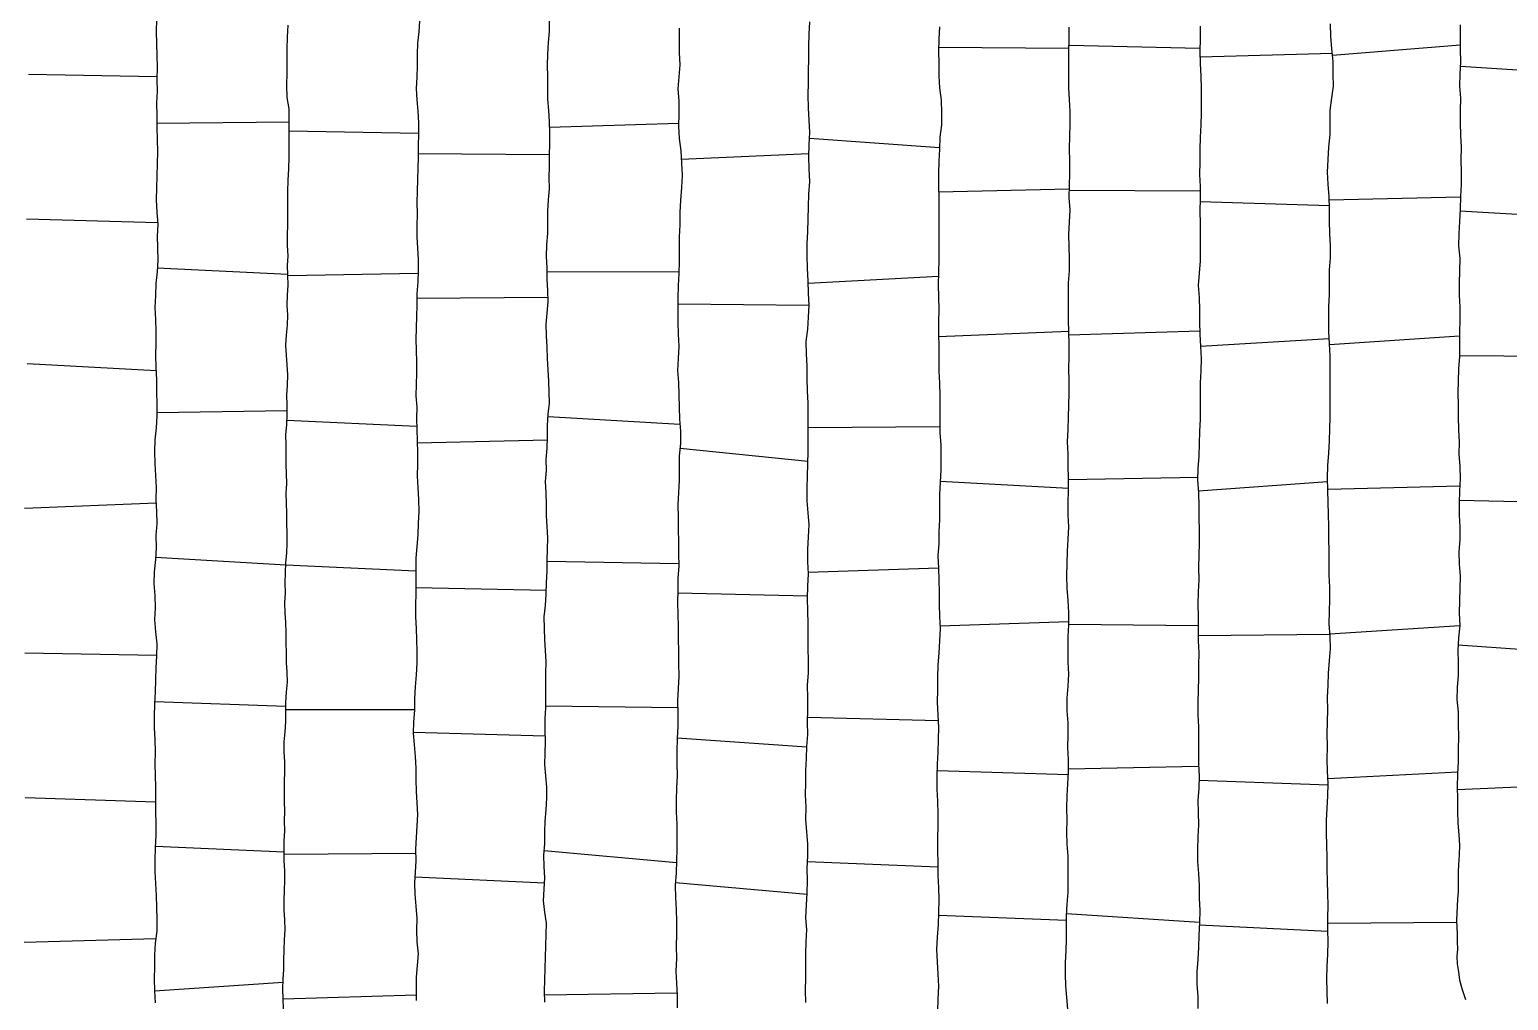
# Model space of a CAD drawing. Extents: x 703186 to 703989, y 1560402 to 1561368.
# Drawn here: x 703442.6 to 703493.7, y 1560864.2 to 1560897.7 of the extents above; entities that cross this region are included whole.
import ezdxf

# ---------------------------------------------------------------- set-up
doc = ezdxf.new("R2010")
doc.units = 0
doc.layers.add('10124_2002_REAL', color=30, linetype='Continuous')
doc.layers.add('AGROCAD PLL', color=7, linetype='Continuous')

msp = doc.modelspace()

# ---------------------------------------------------------------- linework, layer by layer
at = {"layer": '10124_2002_REAL'}
for points in [[(703447.0004, 1560898.0216), (703446.9881, 1560897.6093), (703446.9998, 1560897.1873), (703447.0132, 1560896.7859), (703447.0179, 1560896.3675), (703447.0073, 1560895.9557), (703447.0151, 1560895.5525), (703447.0021, 1560895.1306), (703447.0102, 1560894.7092), (703447.0141, 1560894.2955), (703447.0212, 1560893.883), (703447.0269, 1560893.4536), (703447.0214, 1560893.0423), (703447.0102, 1560892.6229), (703446.995, 1560892.2068), (703446.9828, 1560891.7969), (703447.0134, 1560891.3762), (703447.0395, 1560890.9518), (703447.0181, 1560890.5467), (703447.03, 1560890.1398), (703447.0386, 1560889.7157), (703447.0188, 1560889.3091), (703446.9711, 1560888.9073), (703446.9635, 1560888.4977), (703446.9441, 1560888.0786), (703446.9608, 1560887.6616), (703446.971, 1560887.2566), (703446.9713, 1560886.8434), (703446.9629, 1560886.4179), (703446.98, 1560886.0046), (703447.001, 1560885.5834), (703446.9966, 1560885.17), (703447.0078, 1560884.7525), (703447.014, 1560884.3298), (703446.9903, 1560883.9255), (703446.9423, 1560883.5075), (703446.9279, 1560883.1054), (703446.9361, 1560882.6987), (703446.9625, 1560882.2831), (703446.982, 1560881.8701), (703446.9766, 1560881.4548), (703447.0032, 1560881.0262), (703447.0082, 1560880.6174), (703446.9797, 1560880.2042), (703446.9874, 1560879.785), (703446.9633, 1560879.3767), (703446.9129, 1560878.9493), (703446.9091, 1560878.5449), (703446.945, 1560878.1366), (703446.947, 1560877.712), (703446.9305, 1560877.2999), (703446.961, 1560876.8785), (703447.0079, 1560876.4618), (703446.9991, 1560876.0438), (703446.9771, 1560875.6346), (703446.9682, 1560875.2244), (703446.9465, 1560874.8146), (703446.9319, 1560874.391), (703446.921, 1560873.9736), (703446.9206, 1560873.5708), (703446.941, 1560873.1618), (703446.9494, 1560872.7355), (703446.9353, 1560872.327), (703446.9504, 1560871.925), (703446.9625, 1560871.5126), (703446.9646, 1560871.0912), (703446.9618, 1560870.67), (703446.9719, 1560870.2669), (703446.975, 1560869.8554), (703446.9568, 1560869.4249), (703446.9457, 1560869.0145), (703446.9451, 1560868.6005), (703446.9668, 1560868.1926), (703446.9825, 1560867.7785), (703446.9976, 1560867.3674), (703447.0076, 1560866.9557), (703447.0059, 1560866.547), (703446.9556, 1560866.1312), (703446.9243, 1560865.7214), (703446.9306, 1560865.3099), (703446.9152, 1560864.899), (703446.925, 1560864.4882), (703446.9527, 1560864.0729)], [(703451.3832, 1560863.87), (703451.3691, 1560864.2101), (703451.359, 1560864.5442), (703451.3729, 1560864.8855), (703451.395, 1560865.225), (703451.3995, 1560865.547), (703451.4016, 1560865.8983), (703451.4154, 1560866.2481), (703451.4423, 1560866.5903), (703451.4287, 1560866.9343), (703451.408, 1560867.2749), (703451.4018, 1560867.612), (703451.4163, 1560867.9509), (703451.428, 1560868.2914), (703451.4298, 1560868.6339), (703451.4078, 1560868.9814), (703451.4056, 1560869.3269), (703451.4023, 1560869.6697), (703451.4285, 1560870.0122), (703451.4232, 1560870.3556), (703451.4313, 1560870.6844), (703451.4202, 1560871.0185), (703451.4164, 1560871.3653), (703451.4129, 1560871.7083), (703451.4312, 1560872.0482), (703451.4284, 1560872.3958), (703451.4103, 1560872.7368), (703451.4046, 1560873.0808), (703451.4361, 1560873.4289), (703451.4637, 1560873.7752), (703451.4678, 1560874.1102), (703451.4679, 1560874.4466), (703451.4916, 1560874.798), (703451.5228, 1560875.138), (703451.5068, 1560875.4846), (703451.4847, 1560875.8213), (703451.488, 1560876.1574), (703451.4787, 1560876.5062), (703451.4815, 1560876.856), (703451.4654, 1560877.1998), (703451.4421, 1560877.538), (703451.4312, 1560877.8816), (703451.4539, 1560878.2338), (703451.4419, 1560878.5752), (703451.4495, 1560878.9209), (703451.4655, 1560879.259), (703451.4934, 1560879.5989), (703451.5088, 1560879.9439), (703451.5154, 1560880.2847), (703451.5006, 1560880.6213), (703451.4939, 1560880.9733), (703451.488, 1560881.3218), (703451.4746, 1560881.668), (703451.4938, 1560882.0056), (703451.4891, 1560882.333), (703451.4734, 1560882.6735), (703451.475, 1560883.0159), (703451.4736, 1560883.3459), (703451.4639, 1560883.6869), (703451.4964, 1560884.0366), (703451.5121, 1560884.3805), (703451.5123, 1560884.7167), (703451.501, 1560885.0522), (703451.5181, 1560885.3997), (703451.5292, 1560885.7544), (703451.5109, 1560886.1009), (703451.4839, 1560886.4385), (703451.4642, 1560886.7846), (703451.4902, 1560887.1304), (703451.526, 1560887.4711), (703451.5327, 1560887.8129), (703451.5068, 1560888.1523), (703451.5252, 1560888.5092), (703451.5394, 1560888.8562), (703451.5336, 1560889.1947), (703451.5203, 1560889.5274), (703451.5451, 1560889.8648), (703451.5253, 1560890.222), (703451.5209, 1560890.5728), (703451.5372, 1560890.9418), (703451.5345, 1560891.3167), (703451.5345, 1560891.6878), (703451.5314, 1560892.0814), (703451.5497, 1560892.4788), (703451.5701, 1560892.872), (703451.575, 1560893.2745), (703451.5787, 1560893.6848), (703451.5748, 1560894.0943), (703451.5822, 1560894.5185), (703451.5759, 1560894.9344), (703451.5095, 1560895.3365), (703451.5023, 1560895.763), (703451.5125, 1560896.1757), (703451.5156, 1560896.5842), (703451.5146, 1560897.0032), (703451.5257, 1560897.4115), (703451.5507, 1560897.8255)], [(703456.084, 1560897.982), (703456.0536, 1560897.603), (703456.0097, 1560897.2111), (703456.0055, 1560896.8259), (703456.0031, 1560896.4208), (703455.994, 1560896.028), (703455.9649, 1560895.6401), (703455.9922, 1560895.2513), (703456.027, 1560894.8556), (703456.051, 1560894.4597), (703456.0414, 1560894.0632), (703456.0376, 1560893.6695), (703456.035, 1560893.2711), (703456.0248, 1560892.8858), (703456.0087, 1560892.4958), (703455.9978, 1560892.1028), (703455.9924, 1560891.7082), (703456.0061, 1560891.3063), (703455.9899, 1560890.9085), (703455.9883, 1560890.5212), (703456.0084, 1560890.1343), (703456.0356, 1560889.7376), (703456.0353, 1560889.3474), (703456.0181, 1560888.9624), (703455.9866, 1560888.5574), (703455.9902, 1560888.1607), (703455.9766, 1560887.766), (703455.9601, 1560887.3723), (703455.957, 1560886.9844), (703455.9689, 1560886.5977), (703455.9782, 1560886.2046), (703455.9795, 1560885.817), (703455.9624, 1560885.4181), (703455.9594, 1560885.0274), (703455.9864, 1560884.6416), (703455.9797, 1560884.2539), (703455.9836, 1560883.8628), (703456.0018, 1560883.4791), (703456.0118, 1560883.0671), (703456.0063, 1560882.6736), (703455.996, 1560882.2685), (703456.0207, 1560881.8547), (703456.0438, 1560881.449), (703456.0598, 1560881.0338), (703456.0378, 1560880.6375), (703456.0196, 1560880.2315), (703455.9925, 1560879.8248), (703455.9568, 1560879.4299), (703455.9537, 1560879.0261), (703455.9578, 1560878.6134), (703455.9496, 1560878.2113), (703455.9447, 1560877.8034), (703455.9431, 1560877.3951), (703455.9693, 1560876.9978), (703455.976, 1560876.602), (703455.9881, 1560876.2088), (703455.9895, 1560875.7972), (703455.9651, 1560875.3968), (703455.9363, 1560874.9876), (703455.9116, 1560874.5834), (703455.9111, 1560874.1748), (703455.8766, 1560873.7715), (703455.8656, 1560873.3839), (703455.8973, 1560872.9872), (703455.9289, 1560872.5822), (703455.9507, 1560872.1764), (703455.9489, 1560871.7774), (703455.9666, 1560871.3741), (703455.988, 1560870.9798), (703456.0119, 1560870.5696), (703455.9863, 1560870.1831), (703455.9693, 1560869.7788), (703455.947, 1560869.376), (703455.9588, 1560868.9799), (703455.9292, 1560868.5858), (703455.9114, 1560868.2041), (703455.9155, 1560867.8199), (703455.9493, 1560867.4087), (703455.9926, 1560866.9842), (703455.9784, 1560866.579), (703455.9886, 1560866.177), (703456.0311, 1560865.768), (703455.9947, 1560865.3604), (703455.9671, 1560864.9557), (703455.9645, 1560864.5655), (703455.9683, 1560864.1531)], [(703460.4048, 1560864.09), (703460.3992, 1560864.4728), (703460.4112, 1560864.8661), (703460.4235, 1560865.2556), (703460.4336, 1560865.6468), (703460.4403, 1560866.0374), (703460.4507, 1560866.4327), (703460.4678, 1560866.8275), (703460.4094, 1560867.2019), (703460.3657, 1560867.5986), (703460.3845, 1560868.0001), (703460.4051, 1560868.3909), (703460.3818, 1560868.7839), (703460.3723, 1560869.1691), (703460.408, 1560869.5621), (703460.41, 1560869.9705), (703460.4218, 1560870.3453), (703460.4511, 1560870.7368), (703460.4825, 1560871.1369), (703460.4823, 1560871.5208), (703460.4494, 1560871.9069), (703460.4142, 1560872.3032), (703460.4262, 1560872.6977), (703460.4341, 1560873.0986), (703460.4183, 1560873.4842), (703460.416, 1560873.8746), (703460.4438, 1560874.2617), (703460.4493, 1560874.6614), (703460.439, 1560875.0571), (703460.4384, 1560875.4533), (703460.4519, 1560875.845), (703460.4312, 1560876.2326), (703460.4086, 1560876.6193), (703460.3938, 1560877.0023), (703460.3902, 1560877.4024), (703460.4348, 1560877.7866), (703460.4589, 1560878.1817), (703460.471, 1560878.5829), (703460.4871, 1560878.974), (703460.4939, 1560879.3607), (703460.5063, 1560879.7393), (703460.5075, 1560880.1235), (703460.4884, 1560880.5166), (703460.4707, 1560880.8975), (703460.4711, 1560881.2836), (703460.4527, 1560881.6768), (703460.4301, 1560882.0674), (703460.4643, 1560882.4539), (703460.4569, 1560882.8347), (703460.4927, 1560883.2179), (703460.5022, 1560883.6016), (703460.5042, 1560884.0004), (703460.5277, 1560884.3999), (703460.5659, 1560884.7768), (703460.5611, 1560885.1521), (703460.5446, 1560885.5389), (703460.5241, 1560885.9248), (703460.5052, 1560886.3211), (703460.4858, 1560886.7134), (703460.4669, 1560887.1038), (703460.4564, 1560887.5009), (703460.494, 1560887.8822), (703460.5255, 1560888.2758), (703460.5081, 1560888.6672), (703460.4912, 1560889.0436), (703460.4901, 1560889.4522), (703460.4714, 1560889.8446), (703460.4816, 1560890.2388), (703460.5172, 1560890.6376), (703460.5077, 1560891.0261), (703460.5178, 1560891.4064), (703460.5361, 1560891.7987), (703460.5678, 1560892.1784), (703460.564, 1560892.5667), (703460.5713, 1560892.9467), (703460.5732, 1560893.3448), (703460.5771, 1560893.7323), (703460.5814, 1560894.117), (703460.5691, 1560894.4968), (703460.5496, 1560894.8844), (703460.5157, 1560895.2753), (703460.5086, 1560895.663), (703460.5116, 1560896.0507), (703460.5027, 1560896.4506), (703460.5105, 1560896.8285), (703460.5384, 1560897.2254), (703460.5711, 1560897.6113), (703460.5712, 1560897.9965)], [(703465.0467, 1560897.7239), (703465.0487, 1560897.3128), (703465.0479, 1560896.8865), (703465.0708, 1560896.4639), (703465.0325, 1560896.0416), (703465.0062, 1560895.6283), (703465.043, 1560895.2072), (703465.0419, 1560894.7672), (703465.028, 1560894.3415), (703465.0533, 1560893.915), (703465.1072, 1560893.4919), (703465.1254, 1560893.0689), (703465.1549, 1560892.6384), (703465.1256, 1560892.2208), (703465.0903, 1560891.7912), (703465.0768, 1560891.3571), (703465.0664, 1560890.9332), (703465.0495, 1560890.5256), (703465.0483, 1560890.099), (703465.0504, 1560889.6744), (703465.0338, 1560889.2593), (703465.0159, 1560888.835), (703465.0021, 1560888.4084), (703464.9975, 1560887.9901), (703464.9992, 1560887.5741), (703465.0146, 1560887.1586), (703465.033, 1560886.7403), (703465.0136, 1560886.3149), (703464.9921, 1560885.9036), (703465.026, 1560885.4875), (703465.0408, 1560885.0679), (703465.0452, 1560884.6428), (703465.0558, 1560884.2273), (703465.0916, 1560883.8054), (703465.096, 1560883.3801), (703465.0542, 1560882.9612), (703465.0529, 1560882.556), (703465.0534, 1560882.1226), (703465.0255, 1560881.6892), (703465.0004, 1560881.2646), (703465.0089, 1560880.8374), (703465.0144, 1560880.4183), (703465.0217, 1560879.9991), (703465.0247, 1560879.5697), (703465.0321, 1560879.1549), (703464.9982, 1560878.7244), (703465.0003, 1560878.3156), (703464.9915, 1560877.8953), (703465.0013, 1560877.4803), (703465.0155, 1560877.0676), (703465.0173, 1560876.6391), (703465.024, 1560876.2079), (703465.0257, 1560875.7864), (703465.0347, 1560875.3521), (703465.0134, 1560874.9292), (703464.9906, 1560874.4963), (703465.0043, 1560874.06), (703465.0052, 1560873.6226), (703464.9755, 1560873.1971), (703464.9645, 1560872.7664), (703464.9726, 1560872.3387), (703464.9759, 1560871.9133), (703464.9526, 1560871.4889), (703464.9422, 1560871.066), (703464.9481, 1560870.655), (703464.9642, 1560870.2348), (703464.9732, 1560869.8133), (703464.9643, 1560869.3922), (703464.961, 1560868.9724), (703464.9471, 1560868.5559), (703464.9095, 1560868.128), (703464.9277, 1560867.7104), (703464.9442, 1560867.2919), (703464.9539, 1560866.8757), (703464.9538, 1560866.4477), (703464.9406, 1560866.0168), (703464.9521, 1560865.6068), (703464.9376, 1560865.1689), (703464.9588, 1560864.748), (703464.9773, 1560864.3255), (703464.976, 1560863.8946)], [(703469.419, 1560864.0774), (703469.4161, 1560864.4959), (703469.426, 1560864.9209), (703469.4268, 1560865.3391), (703469.425, 1560865.7601), (703469.4404, 1560866.1856), (703469.4529, 1560866.6022), (703469.4193, 1560867.0117), (703469.445, 1560867.4467), (703469.4704, 1560867.8745), (703469.4801, 1560868.2851), (703469.4704, 1560868.7152), (703469.4879, 1560869.1478), (703469.4919, 1560869.5649), (703469.4567, 1560869.9791), (703469.4199, 1560870.407), (703469.4333, 1560870.8358), (703469.417, 1560871.25), (703469.4211, 1560871.666), (703469.4222, 1560872.0891), (703469.4418, 1560872.5096), (703469.4554, 1560872.925), (703469.4904, 1560873.3334), (703469.4848, 1560873.7558), (703469.4966, 1560874.1875), (703469.4874, 1560874.6053), (703469.48, 1560875.0354), (703469.5183, 1560875.4662), (703469.5206, 1560875.8849), (703469.5093, 1560876.3149), (703469.5033, 1560876.749), (703469.5098, 1560877.1682), (703469.4952, 1560877.5963), (703469.4817, 1560878.031), (703469.4942, 1560878.4544), (703469.5115, 1560878.8791), (703469.4973, 1560879.2981), (703469.4909, 1560879.7295), (703469.5144, 1560880.1637), (703469.5436, 1560880.5771), (703469.5054, 1560880.9953), (703469.4689, 1560881.4086), (703469.4702, 1560881.8376), (703469.4821, 1560882.2622), (703469.496, 1560882.6793), (703469.5057, 1560883.1096), (703469.5035, 1560883.5279), (703469.5, 1560883.9377), (703469.5033, 1560884.36), (703469.4997, 1560884.7778), (703469.4825, 1560885.2011), (703469.4693, 1560885.6243), (703469.4695, 1560886.0603), (703469.4467, 1560886.4852), (703469.4391, 1560886.9066), (703469.4905, 1560887.3291), (703469.5134, 1560887.7412), (703469.5355, 1560888.1495), (703469.5207, 1560888.575), (703469.4986, 1560888.9968), (703469.4827, 1560889.4343), (703469.4675, 1560889.8716), (703469.4731, 1560890.2751), (703469.4893, 1560890.7015), (703469.4986, 1560891.1338), (703469.5132, 1560891.5563), (703469.5256, 1560891.9936), (703469.5592, 1560892.4346), (703469.5438, 1560892.8657), (703469.5303, 1560893.2807), (703469.5365, 1560893.7055), (703469.5659, 1560894.1249), (703469.5435, 1560894.5513), (703469.5182, 1560894.9783), (703469.5017, 1560895.4132), (703469.5118, 1560895.8321), (703469.5172, 1560896.2448), (703469.5282, 1560896.67), (703469.5269, 1560897.0896), (703469.5418, 1560897.5183), (703469.5596, 1560897.9485)], [(703474.0436, 1560897.7737), (703474.0128, 1560897.3447), (703474.0093, 1560896.9266), (703474.0116, 1560896.5059), (703474.0201, 1560896.0818), (703474.0433, 1560895.6708), (703474.0922, 1560895.2363), (703474.1115, 1560894.8022), (703474.1046, 1560894.3842), (703474.0544, 1560893.9648), (703474.0415, 1560893.5509), (703474.0149, 1560893.1274), (703474.0048, 1560892.7049), (703474.0058, 1560892.2862), (703474.015, 1560891.8521), (703474.0141, 1560891.4278), (703474.0121, 1560891.0035), (703474.0202, 1560890.5708), (703474.0116, 1560890.1498), (703474.0167, 1560889.7241), (703474.0105, 1560889.2978), (703473.989, 1560888.8599), (703474.0085, 1560888.4394), (703474.0154, 1560888.0155), (703474.0051, 1560887.5869), (703474.0026, 1560887.1635), (703474.0192, 1560886.7421), (703474.0217, 1560886.3107), (703474.02, 1560885.8873), (703474.0457, 1560885.4644), (703474.0531, 1560885.0459), (703474.0544, 1560884.6129), (703474.0514, 1560884.1877), (703474.0563, 1560883.7611), (703474.0899, 1560883.3311), (703474.0876, 1560882.8947), (703474.0861, 1560882.4747), (703474.0631, 1560882.0438), (703474.0454, 1560881.618), (703474.0371, 1560881.1876), (703474.0441, 1560880.7631), (703474.0187, 1560880.3351), (703474.0184, 1560879.9301), (703473.9871, 1560879.5057), (703474.0009, 1560879.0855), (703474.0137, 1560878.6709), (703474.0288, 1560878.2493), (703474.0314, 1560877.8395), (703474.0454, 1560877.4139), (703474.0595, 1560876.9924), (703474.042, 1560876.5746), (703474.0138, 1560876.1584), (703473.9817, 1560875.7282), (703473.9701, 1560875.3005), (703473.9669, 1560874.8749), (703473.9647, 1560874.4504), (703473.9869, 1560874.0103), (703474.0012, 1560873.5813), (703473.9899, 1560873.1586), (703473.9842, 1560872.7293), (703473.964, 1560872.3115), (703473.9513, 1560871.8839), (703473.946, 1560871.4536), (703473.9705, 1560871.0295), (703473.978, 1560870.6031), (703473.9842, 1560870.1801), (703473.9751, 1560869.7581), (703473.9704, 1560869.3249), (703473.9775, 1560868.901), (703473.9838, 1560868.4715), (703474.0111, 1560868.053), (703474.0193, 1560867.6231), (703474.0091, 1560867.1951), (703473.9926, 1560866.7715), (703473.9604, 1560866.3423), (703473.9413, 1560865.9154), (703473.9552, 1560865.4921), (703473.9828, 1560865.0655), (703474.0053, 1560864.6426), (703473.9865, 1560864.2075), (703473.975, 1560863.7797)], [(703478.4723, 1560863.8568), (703478.4372, 1560864.2571), (703478.4015, 1560864.6613), (703478.3905, 1560865.056), (703478.3971, 1560865.4592), (703478.4103, 1560865.8697), (703478.4266, 1560866.2663), (703478.4231, 1560866.6687), (703478.4266, 1560867.0713), (703478.4533, 1560867.4831), (703478.4804, 1560867.896), (703478.4871, 1560868.3099), (703478.4857, 1560868.7145), (703478.4798, 1560869.1341), (703478.4521, 1560869.5487), (703478.4355, 1560869.9661), (703478.4504, 1560870.3852), (703478.435, 1560870.7984), (703478.4438, 1560871.2183), (703478.4671, 1560871.6317), (703478.4987, 1560872.0465), (703478.4898, 1560872.476), (703478.4708, 1560872.8853), (703478.482, 1560873.3128), (703478.4783, 1560873.7355), (703478.4541, 1560874.1571), (703478.4448, 1560874.5858), (703478.4865, 1560875.0085), (703478.5031, 1560875.4214), (703478.4818, 1560875.8388), (703478.4788, 1560876.2681), (703478.4849, 1560876.7051), (703478.5046, 1560877.1236), (703478.5084, 1560877.5472), (703478.4855, 1560877.966), (703478.451, 1560878.392), (703478.4394, 1560878.8127), (703478.4494, 1560879.2409), (703478.4658, 1560879.6644), (703478.4823, 1560880.0814), (703478.5042, 1560880.5068), (703478.4796, 1560880.9182), (703478.4863, 1560881.3424), (703478.4991, 1560881.766), (703478.491, 1560882.1848), (703478.4795, 1560882.6086), (703478.4798, 1560883.0293), (703478.4661, 1560883.4472), (703478.4806, 1560883.8649), (703478.4989, 1560884.2829), (703478.502, 1560884.7096), (703478.5204, 1560885.1287), (703478.5181, 1560885.5458), (703478.5106, 1560885.9733), (703478.5203, 1560886.3897), (703478.5208, 1560886.8101), (703478.5077, 1560887.2367), (703478.4906, 1560887.6573), (703478.4936, 1560888.0857), (703478.4939, 1560888.5154), (703478.4955, 1560888.9298), (703478.5269, 1560889.3461), (703478.5348, 1560889.7667), (703478.5235, 1560890.1807), (703478.507, 1560890.6015), (703478.5267, 1560891.0268), (703478.5511, 1560891.4569), (703478.5235, 1560891.8766), (703478.5257, 1560892.2962), (703478.5386, 1560892.7106), (703478.5419, 1560893.1303), (703478.5329, 1560893.5667), (703478.5395, 1560893.9838), (703478.5543, 1560894.4173), (703478.5517, 1560894.844), (703478.532, 1560895.26), (703478.5082, 1560895.6707), (703478.5053, 1560896.0864), (703478.5053, 1560896.5001), (703478.5093, 1560896.9214), (703478.5183, 1560897.3405), (703478.5234, 1560897.7571)], [(703483.0437, 1560897.7962), (703483.0377, 1560897.3617), (703483.0367, 1560896.9346), (703483.0482, 1560896.5063), (703483.0606, 1560896.0697), (703483.0724, 1560895.6409), (703483.0728, 1560895.2176), (703483.0776, 1560894.7963), (703483.0631, 1560894.375), (703483.0471, 1560893.9603), (703483.0324, 1560893.5362), (703483.0286, 1560893.0953), (703483.0241, 1560892.676), (703483.0433, 1560892.2553), (703483.0426, 1560891.8297), (703483.029, 1560891.4053), (703483.045, 1560890.9853), (703483.0388, 1560890.5563), (703483.0471, 1560890.1256), (703483.0418, 1560889.6964), (703483.0053, 1560889.267), (703482.9783, 1560888.844), (703483.0064, 1560888.4233), (703483.0198, 1560888.0007), (703483.0149, 1560887.584), (703483.0333, 1560887.1617), (703483.0582, 1560886.735), (703483.0774, 1560886.3148), (703483.0635, 1560885.8944), (703483.0407, 1560885.4819), (703483.0477, 1560885.0599), (703483.0477, 1560884.6365), (703483.0423, 1560884.2234), (703483.0233, 1560883.7974), (703483.0134, 1560883.3806), (703482.9951, 1560882.9482), (703482.9643, 1560882.5224), (703482.9548, 1560882.1165), (703482.9866, 1560881.6756), (703482.9975, 1560881.2371), (703482.9995, 1560880.8103), (703483.004, 1560880.3806), (703483.0077, 1560879.9548), (703482.9913, 1560879.532), (703482.981, 1560879.1057), (703482.9917, 1560878.678), (703482.9732, 1560878.2591), (703482.9669, 1560877.8413), (703482.9783, 1560877.4131), (703482.9753, 1560877.0016), (703482.9793, 1560876.5738), (703482.9948, 1560876.1533), (703482.9881, 1560875.7227), (703482.9846, 1560875.2934), (703482.9772, 1560874.8653), (703482.9673, 1560874.4399), (703482.9666, 1560874.0208), (703482.9836, 1560873.597), (703482.9803, 1560873.1736), (703482.9908, 1560872.7422), (703482.9861, 1560872.3223), (703483.0075, 1560871.9032), (703482.9928, 1560871.4836), (703482.9676, 1560871.0591), (703482.9693, 1560870.6424), (703482.9896, 1560870.2216), (703482.9595, 1560869.7986), (703482.9489, 1560869.3697), (703482.9505, 1560868.9571), (703482.9817, 1560868.5337), (703483.0036, 1560868.1128), (703483.0098, 1560867.6856), (703483.0275, 1560867.2639), (703483.015, 1560866.8399), (703482.9941, 1560866.4086), (703482.9817, 1560865.9958), (703482.9588, 1560865.5685), (703482.9319, 1560865.1421), (703482.9323, 1560864.7191), (703482.9579, 1560864.2939), (703482.9669, 1560863.8714)], [(703487.4433, 1560864.0499), (703487.4318, 1560864.4728), (703487.422, 1560864.9047), (703487.4293, 1560865.3265), (703487.4467, 1560865.7489), (703487.4625, 1560866.1739), (703487.4553, 1560866.5885), (703487.4518, 1560867.0065), (703487.4648, 1560867.4287), (703487.4551, 1560867.8486), (703487.4384, 1560868.2686), (703487.4332, 1560868.6813), (703487.4247, 1560869.1068), (703487.4125, 1560869.5173), (703487.4031, 1560869.9375), (703487.4047, 1560870.3676), (703487.4247, 1560870.7917), (703487.4557, 1560871.2154), (703487.4626, 1560871.6472), (703487.4407, 1560872.0677), (703487.4334, 1560872.4858), (703487.4412, 1560872.9216), (703487.4331, 1560873.3427), (703487.4422, 1560873.7695), (703487.4471, 1560874.1975), (703487.4441, 1560874.6192), (703487.4622, 1560875.0413), (703487.4724, 1560875.4599), (703487.5065, 1560875.886), (703487.5413, 1560876.301), (703487.5294, 1560876.7225), (703487.5019, 1560877.1533), (703487.5125, 1560877.5837), (703487.5239, 1560877.9955), (703487.5161, 1560878.4237), (703487.4987, 1560878.8417), (703487.5, 1560879.2533), (703487.4973, 1560879.6704), (703487.4822, 1560880.093), (703487.4855, 1560880.5175), (703487.4763, 1560880.9331), (703487.469, 1560881.3539), (703487.4497, 1560881.7662), (703487.4394, 1560882.1934), (703487.4576, 1560882.6287), (703487.4882, 1560883.0483), (703487.5138, 1560883.4772), (703487.5267, 1560883.8878), (703487.5375, 1560884.2993), (703487.5276, 1560884.721), (703487.5326, 1560885.1448), (703487.5283, 1560885.5731), (703487.5331, 1560885.9935), (703487.5325, 1560886.4078), (703487.5045, 1560886.8313), (703487.484, 1560887.2468), (703487.4808, 1560887.6781), (703487.485, 1560888.1061), (703487.5092, 1560888.5335), (703487.5094, 1560888.9591), (703487.511, 1560889.3764), (703487.5425, 1560889.7944), (703487.5392, 1560890.2086), (703487.5237, 1560890.6298), (703487.51, 1560891.0609), (703487.5098, 1560891.4912), (703487.5005, 1560891.9169), (703487.4595, 1560892.3429), (703487.4454, 1560892.7563), (703487.4597, 1560893.1852), (703487.4903, 1560893.6196), (703487.5336, 1560894.0527), (703487.5323, 1560894.4593), (703487.5325, 1560894.8851), (703487.5909, 1560895.3168), (703487.6464, 1560895.7189), (703487.6389, 1560896.1411), (703487.6318, 1560896.5782), (703487.5955, 1560897.0149), (703487.5569, 1560897.4465), (703487.5469, 1560897.8763)], [(703492.0212, 1560897.836), (703492.0227, 1560897.4082), (703492.0255, 1560896.9888), (703492.0394, 1560896.5646), (703492.0122, 1560896.1393), (703492.0035, 1560895.7172), (703492.0298, 1560895.3056), (703492.0252, 1560894.8823), (703492.0254, 1560894.4569), (703492.0379, 1560894.0257), (703492.0515, 1560893.6076), (703492.0488, 1560893.1838), (703492.0606, 1560892.7506), (703492.0521, 1560892.3276), (703492.0377, 1560891.9087), (703492.0262, 1560891.4795), (703492.0017, 1560891.0548), (703491.9799, 1560890.6334), (703491.9704, 1560890.2043), (703492.0064, 1560889.7751), (703491.9945, 1560889.3468), (703491.9851, 1560888.922), (703491.9889, 1560888.5071), (703492.0068, 1560888.0893), (703492.0055, 1560887.6601), (703492.0032, 1560887.235), (703492.0033, 1560886.8138), (703492.0004, 1560886.3863), (703491.9676, 1560885.9609), (703491.9525, 1560885.5423), (703491.9366, 1560885.1341), (703491.9576, 1560884.7098), (703491.95, 1560884.2897), (703491.966, 1560883.866), (703491.9857, 1560883.4359), (703491.9782, 1560883.0217), (703492.0078, 1560882.5917), (703492.0265, 1560882.1662), (703491.9977, 1560881.7529), (703491.989, 1560881.3369), (703491.9895, 1560880.915), (703492.0146, 1560880.5013), (703492.0059, 1560880.07), (703491.9713, 1560879.6444), (703491.99, 1560879.2218), (703492.0253, 1560878.7991), (703492.0145, 1560878.3747), (703491.9955, 1560877.9533), (703491.9897, 1560877.5318), (703492.0104, 1560877.1011), (703491.9705, 1560876.6724), (703491.9404, 1560876.2386), (703491.9517, 1560875.8187), (703491.9543, 1560875.3898), (703491.9229, 1560874.9612), (703491.9106, 1560874.5402), (703491.9489, 1560874.1135), (703491.9494, 1560873.6867), (703491.9619, 1560873.2635), (703491.9536, 1560872.8319), (703491.9557, 1560872.3989), (703491.9343, 1560871.9642), (703491.9153, 1560871.5346), (703491.9334, 1560871.1102), (703491.9308, 1560870.6917), (703491.9428, 1560870.2771), (703491.9719, 1560869.8736), (703491.9956, 1560869.511), (703491.9865, 1560869.1657), (703491.9686, 1560868.8496), (703491.9526, 1560868.5889), (703491.9478, 1560868.3446), (703491.9491, 1560868.1302), (703491.9479, 1560867.8987), (703491.9317, 1560867.6475), (703491.9169, 1560867.4072), (703491.9029, 1560867.1669), (703491.8963, 1560866.9299), (703491.9095, 1560866.6882), (703491.9188, 1560866.4384), (703491.9225, 1560866.1814), (703491.9281, 1560865.9264), (703491.9118, 1560865.6763), (703491.9141, 1560865.418), (703491.9631, 1560865.1394), (703492.0006, 1560864.8511), (703492.092, 1560864.5368), (703492.2032, 1560864.1851)]]:
    msp.add_lwpolyline(points, dxfattribs=at)
at = {"layer": 'AGROCAD PLL', "color": 3, "true_color": 0x00ff00}
for points in [[(703474.0105, 1560897.0718), (703478.5117, 1560897.0341)], [(703478.5138, 1560897.1331), (703483.0369, 1560897.036)], [(703492.0298, 1560896.4143), (703496.5171, 1560896.1273)], [(703451.5763, 1560894.1821), (703456.0424, 1560894.1042)], [(703460.5754, 1560894.3021), (703465.0314, 1560894.4464)], [(703469.5516, 1560893.9215), (703474.0432, 1560893.6066)], [(703456.0358, 1560893.3968), (703460.5734, 1560893.3672)], [(703474.0102, 1560892.0799), (703478.5251, 1560892.1756)], [(703478.5249, 1560892.135), (703483.0431, 1560892.1113)], [(703483.0398, 1560891.7421), (703487.5074, 1560891.599)], [(703487.503, 1560891.8028), (703492.0375, 1560891.9019)], [(703487.503, 1560891.8028), (703492.0375, 1560891.9019)], [(703442.5085, 1560891.1462), (703447.0353, 1560891.0209)], [(703492.0226, 1560891.417), (703496.5504, 1560891.1558)], [(703447.0258, 1560889.4524), (703451.5321, 1560889.233)], [(703451.5338, 1560889.1853), (703456.0315, 1560889.2623)], [(703460.4905, 1560889.3065), (703465.0362, 1560889.3188)], [(703469.5023, 1560888.9254), (703474.0038, 1560889.1612)], [(703455.988, 1560888.4011), (703460.5181, 1560888.4422)], [(703464.9999, 1560888.2126), (703469.5362, 1560888.1627)], [(703464.9999, 1560888.2126), (703469.535, 1560888.1627)], [(703474.0058, 1560887.0815), (703478.5068, 1560887.2588)], [(703478.5107, 1560887.1392), (703483.0282, 1560887.2779)], [(703487.5062, 1560886.8059), (703492.0032, 1560887.1032)], [(703442.5329, 1560886.1497), (703446.9852, 1560885.8998)], [(703447.0121, 1560884.4575), (703451.5122, 1560884.5235)], [(703451.5035, 1560884.1931), (703455.9823, 1560883.9886)], [(703456.0036, 1560883.4038), (703460.5, 1560883.5129)], [(703478.4918, 1560882.141), (703482.9574, 1560882.2273)], [(703482.9811, 1560881.752), (703487.4423, 1560882.0737)], [(703442.4435, 1560881.1527), (703446.9838, 1560881.3395)], [(703446.9685, 1560879.4651), (703451.4627, 1560879.1999)], [(703451.4626, 1560879.1982), (703455.9541, 1560878.9856)], [(703460.4932, 1560879.321), (703465.0306, 1560879.2412)], [(703469.5095, 1560878.9375), (703474.0008, 1560879.0897)], [(703469.5095, 1560878.9375), (703474.0008, 1560879.0897)], [(703455.9536, 1560878.4094), (703460.463, 1560878.3174)], [(703464.9984, 1560878.2229), (703469.4846, 1560878.129)], [(703474.0563, 1560877.0881), (703478.5056, 1560877.2369)], [(703478.5048, 1560877.1455), (703482.9761, 1560877.1054)], [(703482.9776, 1560876.7536), (703487.5247, 1560876.7961)], [(703487.5237, 1560876.812), (703492.0105, 1560877.0984)], [(703487.5237, 1560876.812), (703492.0101, 1560877.0984)], [(703446.9348, 1560874.4755), (703451.4679, 1560874.3192)], [(703469.4899, 1560873.9407), (703473.9933, 1560873.8176)], [(703464.9775, 1560873.2258), (703469.455, 1560872.9133)], [(703464.9775, 1560873.2258), (703469.4544, 1560872.9134)], [(703473.9575, 1560872.0924), (703478.4919, 1560871.9577)], [(703478.4965, 1560872.1504), (703482.9901, 1560872.2436)], [(703487.4538, 1560871.8164), (703491.9385, 1560872.05)], [(703483.0023, 1560871.7552), (703487.4618, 1560871.599)], [(703491.9194, 1560871.4389), (703496.4028, 1560871.6301)], [(703442.4626, 1560871.1598), (703446.9641, 1560871.0156)], [(703446.959, 1560869.4774), (703451.4058, 1560869.2894)], [(703451.4063, 1560869.2093), (703455.9511, 1560869.2382)], [(703469.4798, 1560868.9468), (703473.9795, 1560868.7648)], [(703455.9216, 1560868.4227), (703460.3958, 1560868.2141)], [(703483.0111, 1560866.7603), (703487.4561, 1560866.5449)], [(703442.4316, 1560866.1677), (703446.9755, 1560866.296)], [(703446.9253, 1560864.4836), (703451.3686, 1560864.78)]]:
    msp.add_lwpolyline(points, dxfattribs=at)
at = {"layer": 'AGROCAD PLL', "color": 5, "true_color": 0x0000ff}
for points in [[(703487.6143, 1560896.7885), (703492.0244, 1560897.1551)], [(703442.5775, 1560896.1414), (703447.0099, 1560896.0573)], [(703465.1194, 1560893.2073), (703469.532, 1560893.3972)], [(703483.0575, 1560886.7475), (703487.4959, 1560887.0065)], [(703465.0799, 1560883.2184), (703469.4982, 1560882.7775)], [(703474.0653, 1560882.0845), (703478.4975, 1560881.8479)], [(703451.4678, 1560874.2043), (703455.9111, 1560874.203)], [(703474.0052, 1560867.0947), (703478.4253, 1560866.9226)], [(703487.4534, 1560866.8193), (703491.9003, 1560866.8566)]]:
    msp.add_lwpolyline(points, dxfattribs=at)
at = {"layer": 'AGROCAD PLL', "color": 1, "true_color": 0xff0000}
for points in [[(703483.0419, 1560896.7404), (703487.6081, 1560896.863)], [(703447.0127, 1560894.4486), (703451.5817, 1560894.4917)], [(703492.0006, 1560886.4204), (703496.605, 1560886.3892)], [(703460.5227, 1560884.3149), (703465.0711, 1560884.0474)], [(703469.5001, 1560883.9317), (703474.0539, 1560883.9706)], [(703487.4487, 1560881.8097), (703492.0093, 1560881.9196)], [(703491.9909, 1560881.4262), (703496.6109, 1560881.3296)], [(703442.4448, 1560876.1575), (703446.9997, 1560876.0725)], [(703491.9539, 1560876.4339), (703496.5378, 1560876.1158)], [(703460.4447, 1560874.3268), (703464.9979, 1560874.2642)], [(703455.8665, 1560873.4147), (703460.4265, 1560873.2853)], [(703460.3874, 1560869.3348), (703464.9592, 1560868.9195)], [(703464.9184, 1560868.229), (703469.4677, 1560867.8292)], [(703478.4321, 1560867.1559), (703483.0156, 1560866.8587)], [(703451.369, 1560864.214), (703455.9665, 1560864.353)], [(703460.4011, 1560864.3453), (703464.9735, 1560864.4122)]]:
    msp.add_lwpolyline(points, dxfattribs=at)

doc.saveas('drawing.dxf')
